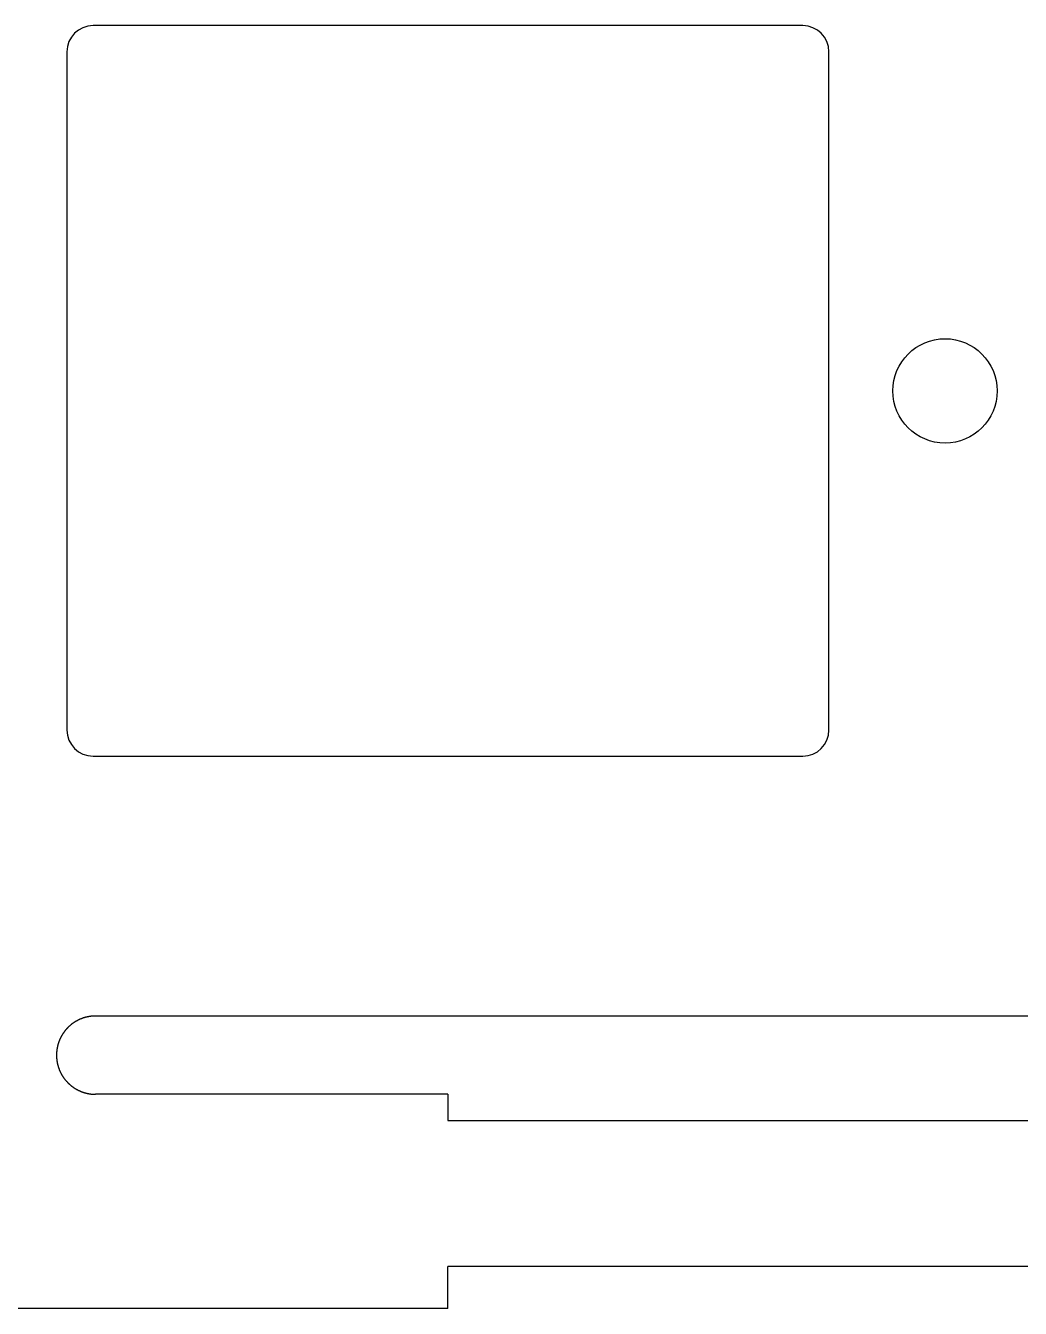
# Model space of a CAD drawing. Header units: millimetres. Extents: x -11 to 340, y -118 to 18.
# Drawn here: x 301.47 to 320.53, y -117.6 to -93.01 of the extents above; entities that cross this region are included whole.
import ezdxf

# ---------------------------------------------------------------- set-up
doc = ezdxf.new("R2010")
doc.units = ezdxf.units.MM
doc.header["$MEASUREMENT"] = 0
doc.layers.add('BLACK', color=7, linetype='CONTINUOUS')

msp = doc.modelspace()

# ---------------------------------------------------------------- linework, layer by layer
at = {"layer": 'BLACK', "linetype": 'Continuous'}
for p, q in [((316.3625, -93.0125), (302.7625, -93.0125)), ((302.2625, -93.5125), (302.2625, -106.5125)), ((316.8625, -106.5125), (316.8625, -93.5125)), ((302.7625, -107.0125), (316.3625, -107.0125)), ((302.435937, -112.093744), (302.429266, -112.09767)), ((302.442646, -112.089887), (302.435937, -112.093744)), ((302.449392, -112.086102), (302.442646, -112.089887)), ((302.456176, -112.082386), (302.449392, -112.086102)), ((302.462997, -112.078743), (302.456176, -112.082386)), ((302.469853, -112.07517), (302.462997, -112.078743)), ((302.476743, -112.07167), (302.469853, -112.07517)), ((302.483669, -112.068242), (302.476743, -112.07167)), ((302.490627, -112.064886), (302.483669, -112.068242)), ((302.497619, -112.061604), (302.490627, -112.064886)), ((302.504642, -112.058394), (302.497619, -112.061604)), ((302.511697, -112.055258), (302.504642, -112.058394)), ((302.518783, -112.052196), (302.511697, -112.055258)), ((302.525898, -112.049208), (302.518783, -112.052196)), ((302.533043, -112.046294), (302.525898, -112.049208)), ((302.540217, -112.043455), (302.533043, -112.046294)), ((302.547419, -112.040691), (302.540217, -112.043455)), ((302.554648, -112.038002), (302.547419, -112.040691)), ((302.561904, -112.035388), (302.554648, -112.038002)), ((302.569186, -112.032849), (302.561904, -112.035388)), ((302.576493, -112.030387), (302.569186, -112.032849)), ((302.583825, -112.028), (302.576493, -112.030387)), ((302.591181, -112.02569), (302.583825, -112.028)), ((302.598561, -112.023455), (302.591181, -112.02569)), ((302.605964, -112.021298), (302.598561, -112.023455)), ((302.613389, -112.019217), (302.605964, -112.021298)), ((302.620836, -112.017213), (302.613389, -112.019217)), ((302.628304, -112.015286), (302.620836, -112.017213)), ((302.635792, -112.013436), (302.628304, -112.015286)), ((302.643301, -112.011664), (302.635792, -112.013436)), ((302.650829, -112.009969), (302.643301, -112.011664)), ((302.658376, -112.008352), (302.650829, -112.009969)), ((302.665941, -112.006813), (302.658376, -112.008352)), ((302.673524, -112.005351), (302.665941, -112.006813)), ((302.681124, -112.003968), (302.673524, -112.005351)), ((302.688742, -112.002663), (302.681124, -112.003968)), ((302.696375, -112.001436), (302.688742, -112.002663)), ((302.704024, -112.000287), (302.696375, -112.001436)), ((302.711688, -111.999217), (302.704024, -112.000287)), ((302.719367, -111.998226), (302.711688, -111.999217)), ((302.727061, -111.997313), (302.719367, -111.998226)), ((302.734768, -111.996479), (302.727061, -111.997313)), ((302.742488, -111.995725), (302.734768, -111.996479)), ((302.750221, -111.995049), (302.742488, -111.995725)), ((302.757967, -111.994452), (302.750221, -111.995049)), ((302.765725, -111.993935), (302.757967, -111.994452)), ((302.773494, -111.993497), (302.765725, -111.993935)), ((302.781275, -111.993138), (302.773494, -111.993497)), ((302.789066, -111.992859), (302.781275, -111.993138)), ((302.796868, -111.99266), (302.789066, -111.992859)), ((302.804679, -111.99254), (302.796868, -111.99266)), ((302.8125, -111.9925), (302.804679, -111.99254)), ((326.76605, -111.9925), (302.8125, -111.9925)), ((302.178463, -112.341698), (302.176398, -112.344978)), ((302.180546, -112.33843), (302.178463, -112.341698)), ((302.182646, -112.335171), (302.180546, -112.33843)), ((302.184762, -112.331924), (302.182646, -112.335171)), ((302.186896, -112.328686), (302.184762, -112.331924)), ((302.189046, -112.32546), (302.186896, -112.328686)), ((302.191214, -112.322244), (302.189046, -112.32546)), ((302.193398, -112.31904), (302.191214, -112.322244)), ((302.195599, -112.315845), (302.193398, -112.31904)), ((302.197816, -112.312663), (302.195599, -112.315845)), ((302.20005, -112.309491), (302.197816, -112.312663)), ((302.202301, -112.306332), (302.20005, -112.309491)), ((302.204568, -112.303182), (302.202301, -112.306332)), ((302.206851, -112.300045), (302.204568, -112.303182)), ((302.209151, -112.296919), (302.206851, -112.300045)), ((302.211467, -112.293806), (302.209151, -112.296919)), ((302.2138, -112.290703), (302.211467, -112.293806)), ((302.216148, -112.287613), (302.2138, -112.290703)), ((302.218512, -112.284534), (302.216148, -112.287613)), ((302.220893, -112.281467), (302.218512, -112.284534)), ((302.223289, -112.278413), (302.220893, -112.281467)), ((302.225701, -112.275371), (302.223289, -112.278413)), ((302.22813, -112.27234), (302.225701, -112.275371)), ((302.230573, -112.269323), (302.22813, -112.27234)), ((302.233033, -112.266317), (302.230573, -112.269323)), ((302.235508, -112.263325), (302.233033, -112.266317)), ((302.237999, -112.260345), (302.235508, -112.263325)), ((302.240504, -112.257378), (302.237999, -112.260345)), ((302.243026, -112.254423), (302.240504, -112.257378)), ((302.245562, -112.251482), (302.243026, -112.254423)), ((302.248114, -112.248553), (302.245562, -112.251482)), ((302.250681, -112.245638), (302.248114, -112.248553)), ((302.253263, -112.242735), (302.250681, -112.245638)), ((302.25586, -112.239846), (302.253263, -112.242735)), ((302.258472, -112.23697), (302.25586, -112.239846)), ((302.261099, -112.234108), (302.258472, -112.23697)), ((302.263741, -112.231259), (302.261099, -112.234108)), ((302.266397, -112.228424), (302.263741, -112.231259)), ((302.269068, -112.225603), (302.266397, -112.228424)), ((302.271753, -112.222795), (302.269068, -112.225603)), ((302.274452, -112.220001), (302.271753, -112.222795)), ((302.277167, -112.217221), (302.274452, -112.220001)), ((302.279895, -112.214455), (302.277167, -112.217221)), ((302.282637, -112.211703), (302.279895, -112.214455)), ((302.288165, -112.206242), (302.282637, -112.211703)), ((302.293748, -112.200838), (302.288165, -112.206242)), ((302.299386, -112.195493), (302.293748, -112.200838)), ((302.305078, -112.190206), (302.299386, -112.195493)), ((302.310825, -112.184978), (302.305078, -112.190206)), ((302.316624, -112.17981), (302.310825, -112.184978)), ((302.322476, -112.174702), (302.316624, -112.17981)), ((302.328379, -112.169656), (302.322476, -112.174702)), ((302.334333, -112.164671), (302.328379, -112.169656)), ((302.340337, -112.159749), (302.334333, -112.164671)), ((302.346391, -112.154889), (302.340337, -112.159749)), ((302.352494, -112.150093), (302.346391, -112.154889)), ((302.358645, -112.145361), (302.352494, -112.150093)), ((302.364843, -112.140693), (302.358645, -112.145361)), ((302.371088, -112.13609), (302.364843, -112.140693)), ((302.377378, -112.131553), (302.371088, -112.13609)), ((302.383714, -112.127081), (302.377378, -112.131553)), ((302.390094, -112.122676), (302.383714, -112.127081)), ((302.396518, -112.118338), (302.390094, -112.122676)), ((302.402984, -112.114068), (302.396518, -112.118338)), ((302.409493, -112.109866), (302.402984, -112.114068)), ((302.416044, -112.105732), (302.409493, -112.109866)), ((302.422635, -112.101666), (302.416044, -112.105732)), ((302.429266, -112.09767), (302.422635, -112.101666)), ((302.078553, -112.587416), (302.077768, -112.591199)), ((302.079358, -112.583636), (302.078553, -112.587416)), ((302.080182, -112.579862), (302.079358, -112.583636)), ((302.081026, -112.576091), (302.080182, -112.579862)), ((302.081889, -112.572327), (302.081026, -112.576091)), ((302.082772, -112.568566), (302.081889, -112.572327)), ((302.083674, -112.564812), (302.082772, -112.568566)), ((302.084596, -112.561061), (302.083674, -112.564812)), ((302.085536, -112.557317), (302.084596, -112.561061)), ((302.086496, -112.553576), (302.085536, -112.557317)), ((302.087476, -112.549843), (302.086496, -112.553576)), ((302.088475, -112.546112), (302.087476, -112.549843)), ((302.089492, -112.54239), (302.088475, -112.546112)), ((302.09053, -112.53867), (302.089492, -112.54239)), ((302.091586, -112.534958), (302.09053, -112.53867)), ((302.092662, -112.53125), (302.091586, -112.534958)), ((302.093757, -112.52755), (302.092662, -112.53125)), ((302.094871, -112.523853), (302.093757, -112.52755)), ((302.096004, -112.520165), (302.094871, -112.523853)), ((302.097157, -112.51648), (302.096004, -112.520165)), ((302.098328, -112.512803), (302.097157, -112.51648)), ((302.099519, -112.50913), (302.098328, -112.512803)), ((302.100728, -112.505466), (302.099519, -112.50913)), ((302.101957, -112.501805), (302.100728, -112.505466)), ((302.103204, -112.498154), (302.101957, -112.501805)), ((302.104471, -112.494506), (302.103204, -112.498154)), ((302.105756, -112.490867), (302.104471, -112.494506)), ((302.107061, -112.487233), (302.105756, -112.490867)), ((302.108384, -112.483607), (302.107061, -112.487233)), ((302.109726, -112.479986), (302.108384, -112.483607)), ((302.111087, -112.476374), (302.109726, -112.479986)), ((302.112467, -112.472766), (302.111087, -112.476374)), ((302.113865, -112.469168), (302.112467, -112.472766)), ((302.115282, -112.465575), (302.113865, -112.469168)), ((302.116718, -112.461991), (302.115282, -112.465575)), ((302.118173, -112.458412), (302.116718, -112.461991)), ((302.119646, -112.454842), (302.118173, -112.458412)), ((302.121138, -112.451278), (302.119646, -112.454842)), ((302.122648, -112.447724), (302.121138, -112.451278)), ((302.124177, -112.444175), (302.122648, -112.447724)), ((302.125724, -112.440635), (302.124177, -112.444175)), ((302.127291, -112.437102), (302.125724, -112.440635)), ((302.128875, -112.433578), (302.127291, -112.437102)), ((302.130478, -112.43006), (302.128875, -112.433578)), ((302.132098, -112.426552), (302.130478, -112.43006)), ((302.133738, -112.423051), (302.132098, -112.426552)), ((302.135395, -112.419559), (302.133738, -112.423051)), ((302.137072, -112.416074), (302.135395, -112.419559)), ((302.138765, -112.412599), (302.137072, -112.416074)), ((302.140478, -112.409131), (302.138765, -112.412599)), ((302.142208, -112.405673), (302.140478, -112.409131)), ((302.143957, -112.402222), (302.142208, -112.405673)), ((302.145723, -112.398781), (302.143957, -112.402222)), ((302.147507, -112.395348), (302.145723, -112.398781)), ((302.149309, -112.391925), (302.147507, -112.395348)), ((302.15113, -112.388509), (302.149309, -112.391925)), ((302.152967, -112.385104), (302.15113, -112.388509)), ((302.154824, -112.381707), (302.152967, -112.385104)), ((302.156697, -112.378321), (302.154824, -112.381707)), ((302.158589, -112.374942), (302.156697, -112.378321)), ((302.160497, -112.371574), (302.158589, -112.374942)), ((302.162424, -112.368215), (302.160497, -112.371574)), ((302.164368, -112.364866), (302.162424, -112.368215)), ((302.16633, -112.361526), (302.164368, -112.364866)), ((302.168308, -112.358197), (302.16633, -112.361526)), ((302.170305, -112.354877), (302.168308, -112.358197)), ((302.172318, -112.351567), (302.170305, -112.354877)), ((302.17435, -112.348267), (302.172318, -112.351567)), ((302.176398, -112.344978), (302.17435, -112.348267)), ((302.062515, -112.737786), (302.0625, -112.741703)), ((302.0625, -112.741703), (302.0625, -112.7425)), ((302.0625, -112.7425), (302.06254, -112.750321)), ((302.062549, -112.733874), (302.062515, -112.737786)), ((302.06254, -112.750321), (302.06266, -112.758132)), ((302.062603, -112.729961), (302.062549, -112.733874)), ((302.062677, -112.726054), (302.062603, -112.729961)), ((302.06266, -112.758132), (302.062859, -112.765934)), ((302.062771, -112.722146), (302.062677, -112.726054)), ((302.062885, -112.718243), (302.062771, -112.722146)), ((302.062859, -112.765934), (302.063138, -112.773725)), ((302.063019, -112.714341), (302.062885, -112.718243)), ((302.063173, -112.710444), (302.063019, -112.714341)), ((302.063138, -112.773725), (302.063497, -112.781506)), ((302.063347, -112.706547), (302.063173, -112.710444)), ((302.06354, -112.702655), (302.063347, -112.706547)), ((302.063497, -112.781506), (302.063935, -112.789275)), ((302.063754, -112.698763), (302.06354, -112.702655)), ((302.063988, -112.694877), (302.063754, -112.698763)), ((302.063935, -112.789275), (302.064452, -112.797033)), ((302.064241, -112.690991), (302.063988, -112.694877)), ((302.064514, -112.687111), (302.064241, -112.690991)), ((302.064452, -112.797033), (302.065049, -112.804779)), ((302.064808, -112.683231), (302.064514, -112.687111)), ((302.065121, -112.679356), (302.064808, -112.683231)), ((302.065049, -112.804779), (302.065725, -112.812512)), ((302.065453, -112.675483), (302.065121, -112.679356)), ((302.065806, -112.671615), (302.065453, -112.675483)), ((302.065725, -112.812512), (302.066479, -112.820232)), ((302.066179, -112.667747), (302.065806, -112.671615)), ((302.066571, -112.663886), (302.066179, -112.667747)), ((302.066479, -112.820232), (302.067313, -112.82794)), ((302.066983, -112.660025), (302.066571, -112.663886)), ((302.067415, -112.656171), (302.066983, -112.660025)), ((302.067313, -112.82794), (302.068226, -112.835633)), ((302.067866, -112.652317), (302.067415, -112.656171)), ((302.068338, -112.648469), (302.067866, -112.652317)), ((302.068829, -112.644622), (302.068338, -112.648469)), ((302.06934, -112.640782), (302.068829, -112.644622)), ((302.06987, -112.636943), (302.06934, -112.640782)), ((302.07042, -112.63311), (302.06987, -112.636943)), ((302.07099, -112.629278), (302.07042, -112.63311)), ((302.07158, -112.625453), (302.07099, -112.629278)), ((302.072189, -112.621629), (302.07158, -112.625453)), ((302.072818, -112.617812), (302.072189, -112.621629)), ((302.073466, -112.613996), (302.072818, -112.617812)), ((302.074134, -112.610187), (302.073466, -112.613996)), ((302.074822, -112.60638), (302.074134, -112.610187)), ((302.075529, -112.602579), (302.074822, -112.60638)), ((302.076256, -112.598781), (302.075529, -112.602579)), ((302.077002, -112.594989), (302.076256, -112.598781)), ((302.077768, -112.591199), (302.077002, -112.594989)), ((302.068226, -112.835633), (302.069217, -112.843312)), ((302.069217, -112.843312), (302.070287, -112.850976)), ((302.070287, -112.850976), (302.071436, -112.858625)), ((302.071436, -112.858625), (302.072663, -112.866259)), ((302.072663, -112.866259), (302.073968, -112.873876)), ((302.073968, -112.873876), (302.075351, -112.881476)), ((302.075351, -112.881476), (302.076813, -112.889059)), ((302.076813, -112.889059), (302.078352, -112.896624)), ((302.078352, -112.896624), (302.079969, -112.904171)), ((302.079969, -112.904171), (302.081664, -112.911699)), ((302.081664, -112.911699), (302.083436, -112.919208)), ((302.083436, -112.919208), (302.085286, -112.926696)), ((302.085286, -112.926696), (302.087213, -112.934164)), ((302.087213, -112.934164), (302.089217, -112.941611)), ((302.089217, -112.941611), (302.091298, -112.949036)), ((302.091298, -112.949036), (302.093455, -112.956439)), ((302.093455, -112.956439), (302.09569, -112.963819)), ((302.09569, -112.963819), (302.098, -112.971175)), ((302.098, -112.971175), (302.100387, -112.978507)), ((302.100387, -112.978507), (302.102849, -112.985815)), ((302.102849, -112.985815), (302.105388, -112.993097)), ((302.105388, -112.993097), (302.108001, -113.000352)), ((302.108001, -113.000352), (302.110691, -113.007582)), ((302.110691, -113.007582), (302.113455, -113.014783)), ((302.113455, -113.014783), (302.116294, -113.021957)), ((302.116294, -113.021957), (302.119208, -113.029102)), ((302.119208, -113.029102), (302.122196, -113.036218)), ((302.122196, -113.036218), (302.125258, -113.043303)), ((302.125258, -113.043303), (302.128394, -113.050358)), ((302.128394, -113.050358), (302.131604, -113.057382)), ((302.131604, -113.057382), (302.134886, -113.064373)), ((302.134886, -113.064373), (302.138242, -113.071332)), ((302.138242, -113.071332), (302.14167, -113.078257)), ((302.14167, -113.078257), (302.14517, -113.085148)), ((302.14517, -113.085148), (302.148743, -113.092004)), ((302.148743, -113.092004), (302.152386, -113.098824)), ((302.152386, -113.098824), (302.156101, -113.105608)), ((302.156101, -113.105608), (302.159887, -113.112355)), ((302.159887, -113.112355), (302.163744, -113.119064)), ((302.163744, -113.119064), (302.16767, -113.125734)), ((302.16767, -113.125734), (302.171666, -113.132365)), ((302.171666, -113.132365), (302.175731, -113.138956)), ((302.175731, -113.138956), (302.179866, -113.145507)), ((302.179866, -113.145507), (302.184068, -113.152016)), ((302.184068, -113.152016), (302.188338, -113.158483)), ((302.188338, -113.158483), (302.192676, -113.164906)), ((302.192676, -113.164906), (302.197081, -113.171286)), ((302.197081, -113.171286), (302.201552, -113.177622)), ((302.201552, -113.177622), (302.20609, -113.183913)), ((302.20609, -113.183913), (302.210693, -113.190157)), ((302.210693, -113.190157), (302.21536, -113.196355)), ((302.21536, -113.196355), (302.220093, -113.202506)), ((302.220093, -113.202506), (302.224889, -113.208609)), ((302.224889, -113.208609), (302.229749, -113.214663)), ((302.229749, -113.214663), (302.234671, -113.220667)), ((302.234671, -113.220667), (302.239656, -113.226621)), ((302.239656, -113.226621), (302.244702, -113.232525)), ((302.244702, -113.232525), (302.24981, -113.238376)), ((302.24981, -113.238376), (302.254978, -113.244175)), ((302.254978, -113.244175), (302.260205, -113.249922)), ((302.260205, -113.249922), (302.265492, -113.255614)), ((302.265492, -113.255614), (302.270838, -113.261252)), ((302.270838, -113.261252), (302.276242, -113.266835)), ((302.276242, -113.266835), (302.281703, -113.272363)), ((302.281703, -113.272363), (302.284455, -113.275105)), ((302.284455, -113.275105), (302.287221, -113.277834)), ((302.287221, -113.277834), (302.290001, -113.280548)), ((302.290001, -113.280548), (302.292795, -113.283247)), ((302.292795, -113.283247), (302.295602, -113.285933)), ((302.295602, -113.285933), (302.298424, -113.288603)), ((302.298424, -113.288603), (302.301259, -113.29126)), ((302.301259, -113.29126), (302.304108, -113.293901)), ((302.304108, -113.293901), (302.30697, -113.296528)), ((302.30697, -113.296528), (302.309846, -113.29914)), ((302.309846, -113.29914), (302.312735, -113.301737)), ((302.312735, -113.301737), (302.315637, -113.304319)), ((302.315637, -113.304319), (302.318553, -113.306886)), ((302.318553, -113.306886), (302.321481, -113.309438)), ((302.321481, -113.309438), (302.324423, -113.311974)), ((302.324423, -113.311974), (302.327377, -113.314496)), ((302.327377, -113.314496), (302.330344, -113.317002)), ((302.330344, -113.317002), (302.333325, -113.319492)), ((302.333325, -113.319492), (302.336317, -113.321967)), ((302.336317, -113.321967), (302.339323, -113.324427)), ((302.339323, -113.324427), (302.34234, -113.32687)), ((302.34234, -113.32687), (302.34537, -113.329299)), ((302.34537, -113.329299), (302.348412, -113.331711)), ((302.348412, -113.331711), (302.351467, -113.334107)), ((302.351467, -113.334107), (302.354533, -113.336488)), ((302.354533, -113.336488), (302.357612, -113.338852)), ((302.357612, -113.338852), (302.360702, -113.3412)), ((302.360702, -113.3412), (302.363805, -113.343533)), ((302.363805, -113.343533), (302.366919, -113.345849)), ((302.366919, -113.345849), (302.370045, -113.348149)), ((302.370045, -113.348149), (302.373182, -113.350432)), ((302.373182, -113.350432), (302.376331, -113.352699)), ((302.376331, -113.352699), (302.379491, -113.35495)), ((302.379491, -113.35495), (302.382663, -113.357184)), ((302.382663, -113.357184), (302.385845, -113.359401)), ((302.385845, -113.359401), (302.389039, -113.361602)), ((302.389039, -113.361602), (302.392244, -113.363786)), ((302.392244, -113.363786), (302.39546, -113.365954)), ((302.39546, -113.365954), (302.398686, -113.368104)), ((302.398686, -113.368104), (302.401923, -113.370238)), ((302.401923, -113.370238), (302.405171, -113.372354)), ((302.405171, -113.372354), (302.40843, -113.374454)), ((302.40843, -113.374454), (302.411698, -113.376537)), ((302.411698, -113.376537), (302.414978, -113.378602)), ((302.414978, -113.378602), (302.418267, -113.38065)), ((302.418267, -113.38065), (302.421567, -113.382682)), ((302.421567, -113.382682), (302.424876, -113.384695)), ((302.424876, -113.384695), (302.428197, -113.386692)), ((302.428197, -113.386692), (302.431526, -113.38867)), ((302.431526, -113.38867), (302.434866, -113.390632)), ((302.434866, -113.390632), (302.438214, -113.392576)), ((302.438214, -113.392576), (302.441574, -113.394503)), ((302.441574, -113.394503), (302.444942, -113.396412)), ((302.444942, -113.396412), (302.44832, -113.398303)), ((302.44832, -113.398303), (302.451707, -113.400176)), ((302.451707, -113.400176), (302.455104, -113.402033)), ((302.455104, -113.402033), (302.458509, -113.40387)), ((302.458509, -113.40387), (302.461924, -113.405691)), ((302.461924, -113.405691), (302.465347, -113.407493)), ((302.465347, -113.407493), (302.468781, -113.409277)), ((302.468781, -113.409277), (302.472222, -113.411043)), ((302.472222, -113.411043), (302.475673, -113.412792)), ((302.475673, -113.412792), (302.479131, -113.414522)), ((302.479131, -113.414522), (302.482599, -113.416235)), ((302.482599, -113.416235), (302.486074, -113.417928)), ((302.486074, -113.417928), (302.489559, -113.419605)), ((302.489559, -113.419605), (302.49305, -113.421262)), ((302.49305, -113.421262), (302.496552, -113.422902)), ((302.496552, -113.422902), (302.50006, -113.424522)), ((302.50006, -113.424522), (302.503578, -113.426125)), ((302.503578, -113.426125), (302.507101, -113.427709)), ((302.507101, -113.427709), (302.510635, -113.429275)), ((302.510635, -113.429275), (302.514174, -113.430823)), ((302.514174, -113.430823), (302.517723, -113.432352)), ((302.517723, -113.432352), (302.521278, -113.433862)), ((302.521278, -113.433862), (302.524842, -113.435354)), ((302.524842, -113.435354), (302.528412, -113.436827)), ((302.528412, -113.436827), (302.53199, -113.438282)), ((302.53199, -113.438282), (302.535574, -113.439718)), ((302.535574, -113.439718), (302.539168, -113.441135)), ((302.539168, -113.441135), (302.542766, -113.442533)), ((302.542766, -113.442533), (302.546373, -113.443913)), ((302.546373, -113.443913), (302.549985, -113.445274)), ((302.549985, -113.445274), (302.553606, -113.446616)), ((302.553606, -113.446616), (302.557232, -113.447939)), ((302.557232, -113.447939), (302.560867, -113.449244)), ((302.560867, -113.449244), (302.564506, -113.450529)), ((302.564506, -113.450529), (302.568153, -113.451796)), ((302.568153, -113.451796), (302.571805, -113.453043)), ((302.571805, -113.453043), (302.575465, -113.454272)), ((302.575465, -113.454272), (302.57913, -113.455481)), ((302.57913, -113.455481), (302.582803, -113.456672)), ((302.582803, -113.456672), (302.586479, -113.457843)), ((302.586479, -113.457843), (302.590164, -113.458996)), ((302.590164, -113.458996), (302.593853, -113.460129)), ((302.593853, -113.460129), (302.59755, -113.461243)), ((302.59755, -113.461243), (302.60125, -113.462338)), ((302.60125, -113.462338), (302.604958, -113.463414)), ((302.604958, -113.463414), (302.60867, -113.46447)), ((302.60867, -113.46447), (302.612389, -113.465508)), ((302.612389, -113.465508), (302.616112, -113.466525)), ((302.616112, -113.466525), (302.619842, -113.467524)), ((302.619842, -113.467524), (302.623576, -113.468504)), ((302.623576, -113.468504), (302.627317, -113.469464)), ((302.627317, -113.469464), (302.63106, -113.470404)), ((302.63106, -113.470404), (302.634812, -113.471326)), ((302.634812, -113.471326), (302.638566, -113.472228)), ((302.638566, -113.472228), (302.642327, -113.473111)), ((302.642327, -113.473111), (302.646091, -113.473974)), ((302.646091, -113.473974), (302.649862, -113.474818)), ((302.649862, -113.474818), (302.653635, -113.475642)), ((302.653635, -113.475642), (302.657416, -113.476447)), ((302.657416, -113.476447), (302.661199, -113.477232)), ((302.661199, -113.477232), (302.664988, -113.477998)), ((302.664988, -113.477998), (302.66878, -113.478744)), ((302.66878, -113.478744), (302.672579, -113.479471)), ((302.672579, -113.479471), (302.676379, -113.480178)), ((302.676379, -113.480178), (302.680187, -113.480866)), ((302.680187, -113.480866), (302.683996, -113.481534)), ((302.683996, -113.481534), (302.687811, -113.482182)), ((302.687811, -113.482182), (302.691629, -113.482811)), ((302.691629, -113.482811), (302.695452, -113.48342)), ((302.695452, -113.48342), (302.699278, -113.48401)), ((302.699278, -113.48401), (302.703109, -113.48458)), ((302.703109, -113.48458), (302.706942, -113.48513)), ((302.706942, -113.48513), (302.710782, -113.48566)), ((302.710782, -113.48566), (302.714622, -113.486171)), ((302.714622, -113.486171), (302.718469, -113.486662)), ((302.718469, -113.486662), (302.722317, -113.487134)), ((302.722317, -113.487134), (302.72617, -113.487585)), ((302.72617, -113.487585), (302.730025, -113.488017)), ((302.730025, -113.488017), (302.733886, -113.488429)), ((302.733886, -113.488429), (302.737747, -113.488821)), ((302.737747, -113.488821), (302.741614, -113.489194)), ((302.741614, -113.489194), (302.745482, -113.489547)), ((302.745482, -113.489547), (302.749356, -113.489879)), ((302.749356, -113.489879), (302.75323, -113.490192)), ((302.75323, -113.490192), (302.75711, -113.490486)), ((302.75711, -113.490486), (302.760991, -113.490759)), ((302.760991, -113.490759), (302.764877, -113.491012)), ((302.764877, -113.491012), (302.768763, -113.491246)), ((302.768763, -113.491246), (302.772654, -113.49146)), ((302.772654, -113.49146), (302.776546, -113.491653)), ((302.776546, -113.491653), (302.780444, -113.491827)), ((302.780444, -113.491827), (302.784341, -113.491981)), ((302.784341, -113.491981), (302.788243, -113.492115)), ((302.788243, -113.492115), (302.792146, -113.492229)), ((302.792146, -113.492229), (302.796054, -113.492323)), ((302.796054, -113.492323), (302.799961, -113.492397)), ((302.799961, -113.492397), (302.803874, -113.492451)), ((302.803874, -113.492451), (302.807786, -113.492485)), ((302.807786, -113.492485), (302.811704, -113.4925)), ((302.811704, -113.4925), (302.8125, -113.4925)), ((309.5625, -113.4925), (302.8125, -113.4925)), ((309.5625, -113.4925), (309.5625, -113.995029)), ((309.5625, -113.995029), (322.2625, -113.995029)), ((322.2625, -116.795029), (309.5625, -116.795029)), ((309.5625, -117.595029), (309.5625, -116.795029)), ((309.5625, -117.595029), (279.5625, -117.595029))]:
    msp.add_line(p, q, dxfattribs=at)
at = {"layer": 'BLACK'}
msp.add_circle((319.0875, -100.0125), 1, dxfattribs=at)
for centre, start, end in [((302.7625, -93.5125), 90, 180), ((316.3625, -93.5125), 0, 90), ((302.7625, -106.5125), 180, 270), ((316.3625, -106.5125), 270, 0)]:
    msp.add_arc(centre, 0.5, start, end, dxfattribs=at)

doc.saveas('drawing.dxf')
